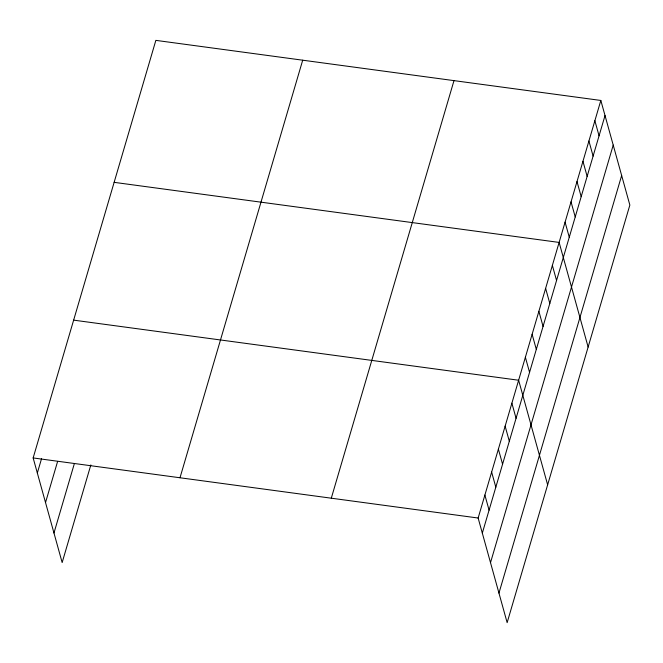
<?xml version="1.0" encoding="UTF-8"?>
<svg xmlns="http://www.w3.org/2000/svg" width="663" height="663" viewBox="0 0 663 663"><rect width="100%" height="100%" fill="white"/><g stroke="black" fill="none" stroke-linecap="round" stroke-linejoin="round"><path stroke-width="0.99" d="M90.839 464.937L62.156 562.547L33.15 457.934L155.855 40.368L600.835 100.453L629.85 205.066L507.145 622.632L478.139 518.027L600.835 100.453M37.335 473.026L41.554 458.672M45.523 502.562L57.615 461.415M53.968 533.002L74.215 464.1M179.996 477.766L302.701 60.2M331.293 498.195L453.989 80.629M482.324 533.11L605.021 115.544M490.512 562.655L613.217 145.081M498.957 593.095L621.654 175.521M114.135 182.342L559.124 242.426L588.131 347.039M73.643 320.138L518.632 380.231L547.638 484.835M33.15 457.934L478.139 518.027M594.877 120.741L599.062 135.824M588.918 141.02L593.103 156.103M582.959 161.3L587.145 176.391M577.001 181.587L581.186 196.671M571.042 201.867L575.227 216.95M565.083 222.146L569.268 237.238M552.37 265.399L556.555 280.482M545.624 288.364L549.809 303.447M538.878 311.328L543.063 326.411M532.124 334.293L536.309 349.384M525.378 357.258L529.563 372.349M511.877 403.195L516.063 418.278M505.131 426.16L509.317 441.243M498.385 449.124L502.571 464.216M491.639 472.089L495.816 487.181M484.885 495.062L489.07 510.145"/></g></svg>
